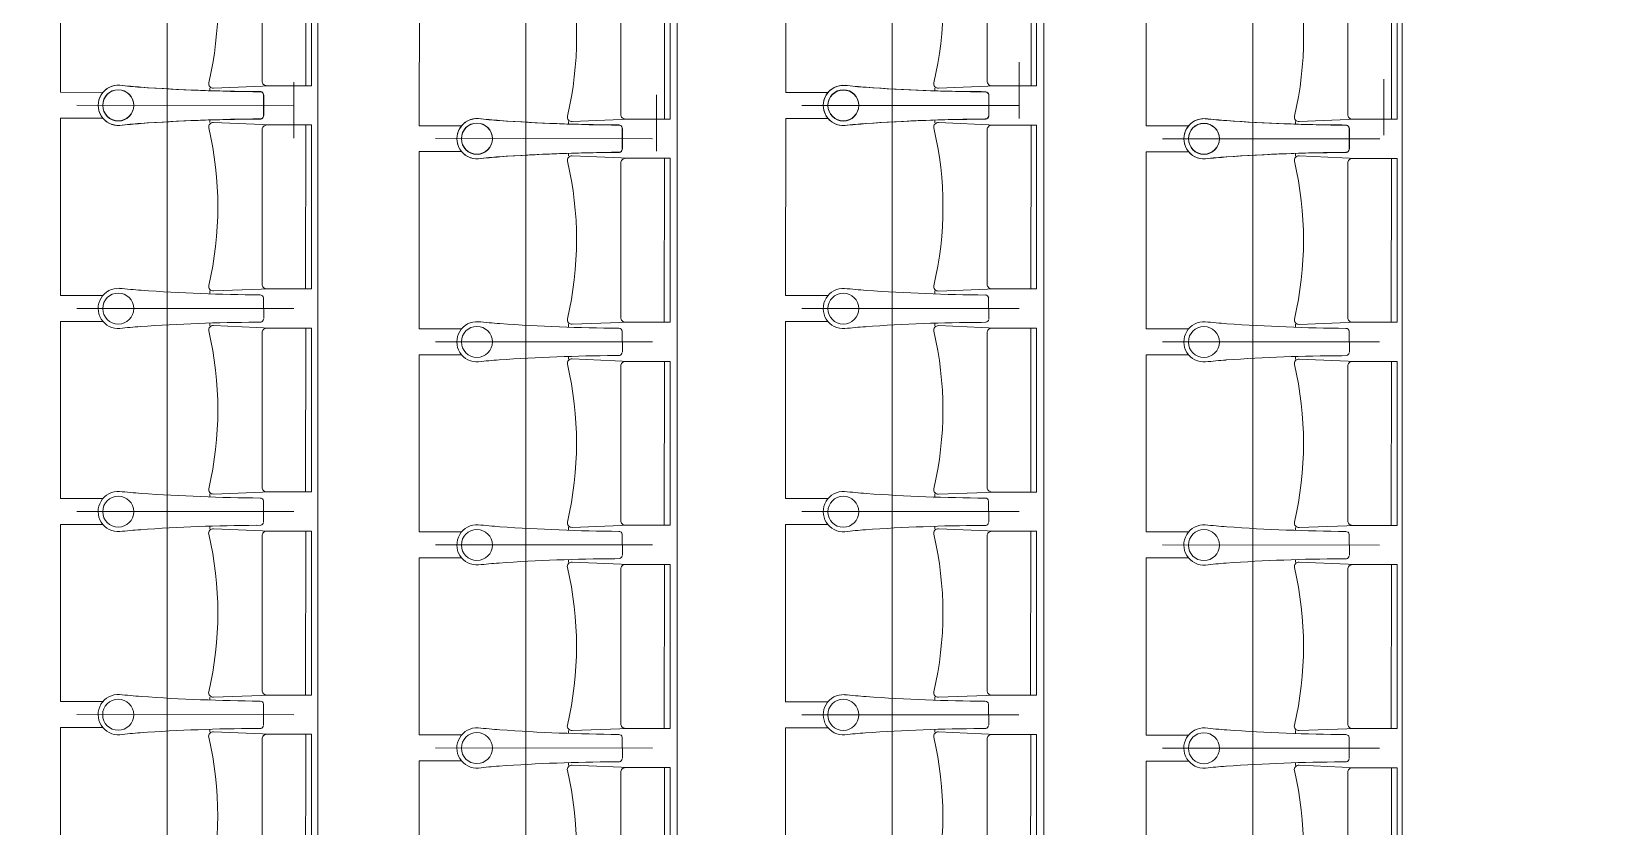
# Model space of a CAD drawing. Header units: millimetres. Extents: x 586 to 1010, y 369 to 668.
# Drawn here: x 694.393 to 698.716, y 502.764 to 504.952 of the extents above; entities that cross this region are included whole.
import ezdxf

# ---------------------------------------------------------------- set-up
doc = ezdxf.new("R2010")
doc.units = ezdxf.units.MM
doc.linetypes.add('CENTER', pattern=[2, 1.25, -0.25, 0.25, -0.25])
doc.linetypes.add('DASHED', pattern=[0.75, 0.5, -0.25])
doc.layers.add('plan line', color=7, linetype='Continuous', lineweight=15)

msp = doc.modelspace()

# ---------------------------------------------------------------- linework, layer by layer
at = {"color": 254, "lineweight": 25}
for points in [[(671.7124, 620.7085), (706.7355, 621.773), (754.2598, 613.8303), (814.6609, 600.1481), (855.7567, 598.0104), (895.0671, 567.0647), (920.0096, 542.0176), (952.0084, 521.2476), (977.2234, 504.6526), (979.6352, 479.2339), (986.3437, 463.8549), (988.7975, 462.3853)], [(654.944, 595.4717), (670.2671, 587.3174), (714.302, 595.1648), (787.0891, 595.1648), (819.3936, 580.9441), (821.0297, 562.8505), (813.4907, 552.7881), (808.7339, 539.6711), (796.4072, 534.7059), (791.0222, 527.249), (791.0222, 507.547), (797.3007, 476.5274), (814.9752, 463.8897), (836.1481, 474.6816), (874.0221, 478.5878), (885.7286, 462.7333), (863.0042, 436.0794), (845.7887, 420.6845), (845.1044, 408.6747)], [(639.2065, 583.4381), (644.7272, 575.638), (657.7961, 553.4401), (668.4043, 543.9291), (682.5178, 548.7307), (692.9838, 555.4778), (711.9339, 556.5828), (734.3456, 532.1334), (750.593, 477.7475), (754.1369, 444.164), (776.4657, 425.4473), (782.6172, 412.2355)]]:
    msp.add_spline(points, degree=3, dxfattribs=at)
at = {"layer": 'plan line'}
for p, q in [((696.1705, 499.2556), (696.172, 510.2928)), ((698.1669, 499.2407), (698.1684, 510.3072)), ((695.1813, 499.2963), (695.1827, 510.2523)), ((697.1803, 499.2912), (697.1817, 510.2569)), ((694.4735, 504.7843), (694.4736, 505.2716)), ((696.4699, 504.784), (696.47, 505.2713)), ((695.4611, 504.6925), (695.4612, 505.1798)), ((697.4628, 504.6923), (697.4628, 505.1796)), ((697.1124, 504.8669), (697.1124, 504.7123)), ((694.5901, 504.7842), (694.4735, 504.7843)), ((694.8845, 504.796), (694.8845, 504.7887)), ((695.0246, 504.7861), (695.0117, 504.7864)), ((695.116, 504.8125), (695.116, 504.6579)), ((696.8809, 504.7958), (696.8809, 504.7885)), ((697.0209, 504.7859), (697.0081, 504.7861)), ((698.1166, 504.8208), (698.1166, 504.6662)), ((695.0327, 504.7204), (695.0324, 504.7776)), ((695.0327, 504.7765), (695.0324, 504.7193)), ((696.1144, 504.777), (696.1144, 504.6224)), ((696.5865, 504.784), (696.4699, 504.784)), ((697.0291, 504.7201), (697.0288, 504.7773)), ((697.0291, 504.7762), (697.0288, 504.7191)), ((694.5901, 504.7128), (694.4735, 504.7128)), ((694.4735, 504.7128), (694.4735, 504.2255)), ((694.8845, 504.7009), (694.8845, 504.7082)), ((695.0246, 504.7108), (695.0117, 504.7105)), ((695.8721, 504.7043), (695.8721, 504.697)), ((696.4699, 504.7125), (696.4698, 504.2252)), ((696.5865, 504.7125), (696.4699, 504.7125)), ((696.8809, 504.7006), (696.8809, 504.7079)), ((697.0209, 504.7105), (697.0081, 504.7102)), ((697.8738, 504.704), (697.8738, 504.6967)), ((695.5777, 504.6925), (695.4611, 504.6925)), ((696.0122, 504.6944), (695.9993, 504.6946)), ((696.0203, 504.6287), (696.02, 504.6858)), ((696.0203, 504.6847), (696.02, 504.6276)), ((697.5794, 504.6922), (697.4628, 504.6923)), ((698.0138, 504.6941), (698.001, 504.6944)), ((698.0219, 504.6284), (698.0217, 504.6856)), ((698.0219, 504.6845), (698.0217, 504.6273)), ((695.4611, 504.621), (695.461, 504.1337)), ((695.5777, 504.621), (695.4611, 504.621)), ((695.8721, 504.6092), (695.8721, 504.6165)), ((696.0122, 504.619), (695.9993, 504.6188)), ((697.4628, 504.6208), (697.4627, 504.1335)), ((697.5794, 504.6207), (697.4628, 504.6208)), ((697.8738, 504.6089), (697.8738, 504.6162)), ((698.0138, 504.6187), (698.001, 504.6185)), ((694.4735, 504.2255), (694.59, 504.2254)), ((694.8845, 504.2298), (694.8845, 504.2382)), ((696.4698, 504.2252), (696.5864, 504.2252)), ((696.8808, 504.2295), (696.8808, 504.238)), ((695.0326, 504.1616), (695.0324, 504.2188)), ((695.0326, 504.1616), (695.0324, 504.2188)), ((697.029, 504.1613), (697.0287, 504.2185)), ((697.029, 504.1613), (697.0287, 504.2185)), ((694.59, 504.154), (694.4734, 504.154)), ((694.4734, 504.154), (694.4734, 503.6667)), ((694.8845, 504.1421), (694.8845, 504.1494)), ((695.0245, 504.152), (695.0116, 504.1517)), ((695.0245, 504.152), (695.0116, 504.1517)), ((695.8721, 504.1381), (695.8721, 504.1465)), ((696.5864, 504.1537), (696.4698, 504.1537)), ((696.4698, 504.1537), (696.4698, 503.6664)), ((696.8808, 504.1418), (696.8808, 504.1491)), ((697.0209, 504.1517), (697.008, 504.1514)), ((697.0209, 504.1517), (697.008, 504.1514)), ((697.8737, 504.1378), (697.8737, 504.1462)), ((695.461, 504.1337), (695.5776, 504.1337)), ((696.0202, 504.0699), (696.02, 504.127)), ((696.0202, 504.0699), (696.02, 504.127)), ((697.4627, 504.1335), (697.5793, 504.1334)), ((698.0219, 504.0696), (698.0216, 504.1268)), ((698.0219, 504.0696), (698.0216, 504.1268)), ((695.5776, 504.0622), (695.461, 504.0622)), ((695.461, 504.0622), (695.461, 503.5749)), ((695.872, 504.0504), (695.872, 504.0577)), ((696.0121, 504.0602), (695.9992, 504.06)), ((696.0121, 504.0602), (695.9992, 504.06)), ((697.4627, 504.062), (697.4626, 503.5747)), ((697.5793, 504.0619), (697.4627, 504.062)), ((697.8737, 504.0501), (697.8737, 504.0574)), ((698.0137, 504.0599), (698.0009, 504.0597)), ((698.0137, 504.0599), (698.0009, 504.0597)), ((694.4734, 503.6667), (694.59, 503.6666)), ((694.8844, 503.671), (694.8844, 503.6794)), ((696.4698, 503.6664), (696.5863, 503.6664)), ((696.8808, 503.6707), (696.8808, 503.6792)), ((695.0325, 503.6028), (695.0323, 503.66)), ((695.0325, 503.6028), (695.0323, 503.66)), ((697.0289, 503.6025), (697.0287, 503.6597)), ((697.0289, 503.6025), (697.0287, 503.6597)), ((694.4734, 503.5952), (694.4733, 503.1079)), ((694.59, 503.5952), (694.4734, 503.5952)), ((694.8844, 503.5833), (694.8844, 503.5906)), ((695.0244, 503.5932), (695.0116, 503.5929)), ((695.0244, 503.5932), (695.0116, 503.5929)), ((695.461, 503.5749), (695.5776, 503.5749)), ((695.872, 503.5793), (695.872, 503.5877)), ((696.5863, 503.5949), (696.4697, 503.5949)), ((696.4697, 503.5949), (696.4697, 503.1076)), ((696.8808, 503.583), (696.8808, 503.5903)), ((697.0208, 503.5929), (697.0079, 503.5926)), ((697.0208, 503.5929), (697.0079, 503.5926)), ((697.4626, 503.5747), (697.5792, 503.5746)), ((697.8736, 503.579), (697.8736, 503.5874)), ((696.0201, 503.5111), (696.0199, 503.5682)), ((696.0201, 503.5111), (696.0199, 503.5682)), ((698.0218, 503.5108), (698.0215, 503.568)), ((698.0218, 503.5108), (698.0215, 503.568)), ((695.461, 503.5034), (695.4609, 503.0161)), ((695.5776, 503.5034), (695.461, 503.5034)), ((695.872, 503.4916), (695.872, 503.4989)), ((696.012, 503.5014), (695.9992, 503.5012)), ((696.012, 503.5014), (695.9992, 503.5012)), ((697.5792, 503.5031), (697.4626, 503.5032)), ((697.4626, 503.5032), (697.4626, 503.0159)), ((697.8736, 503.4913), (697.8736, 503.4986)), ((698.0137, 503.5011), (698.0008, 503.5009)), ((698.0137, 503.5011), (698.0008, 503.5009)), ((694.4733, 503.1079), (694.5899, 503.1078)), ((694.8843, 503.1122), (694.8843, 503.1206)), ((695.0325, 503.044), (695.0322, 503.1012)), ((695.0325, 503.044), (695.0322, 503.1012)), ((696.4697, 503.1076), (696.5863, 503.1076)), ((696.8807, 503.1119), (696.8807, 503.1204)), ((697.0288, 503.0437), (697.0286, 503.1009)), ((697.0288, 503.0437), (697.0286, 503.1009)), ((694.4733, 503.0364), (694.4732, 502.5491)), ((694.5899, 503.0364), (694.4733, 503.0364)), ((694.8843, 503.0245), (694.8843, 503.0318)), ((695.0243, 503.0344), (695.0115, 503.0341)), ((695.0243, 503.0344), (695.0115, 503.0341)), ((695.4609, 503.0161), (695.5775, 503.0161)), ((695.8719, 503.0205), (695.8719, 503.0289)), ((696.4697, 503.0361), (696.4696, 502.5488)), ((696.5863, 503.0361), (696.4697, 503.0361)), ((696.8807, 503.0242), (696.8807, 503.0315)), ((697.0207, 503.0341), (697.0079, 503.0338)), ((697.0207, 503.0341), (697.0079, 503.0338)), ((697.4626, 503.0159), (697.5791, 503.0158)), ((697.8736, 503.0202), (697.8736, 503.0286)), ((696.0201, 502.9523), (696.0198, 503.0094)), ((696.0201, 502.9523), (696.0198, 503.0094)), ((698.0217, 502.952), (698.0215, 503.0092)), ((698.0217, 502.952), (698.0215, 503.0092)), ((695.4609, 502.9446), (695.4608, 502.4573)), ((695.5775, 502.9446), (695.4609, 502.9446)), ((695.8719, 502.9328), (695.8719, 502.9401)), ((696.0119, 502.9426), (695.9991, 502.9424)), ((696.0119, 502.9426), (695.9991, 502.9424)), ((697.5791, 502.9443), (697.4625, 502.9444)), ((697.4625, 502.9444), (697.4625, 502.4571)), ((697.8736, 502.9325), (697.8736, 502.9398)), ((698.0136, 502.9423), (698.0007, 502.9421)), ((698.0136, 502.9423), (698.0007, 502.9421))]:
    msp.add_line(p, q, dxfattribs=at)
at = {"layer": 'plan line', "linetype": 'DASHED', "ltscale": 3}
for p, q in [((694.767, 504.703), (694.7671, 505.3526)), ((696.7634, 504.7028), (696.7635, 505.3523)), ((695.7546, 504.6113), (695.7547, 505.2608)), ((697.7563, 504.611), (697.7564, 505.2606)), ((694.7671, 504.7939), (694.767, 504.1444)), ((696.7634, 504.7937), (696.7633, 504.1441)), ((695.7546, 504.7022), (695.7546, 504.0526)), ((697.7563, 504.7019), (697.7562, 504.0524)), ((694.767, 504.2351), (694.7669, 503.5856)), ((696.7634, 504.2349), (696.7633, 503.5853)), ((695.7546, 504.1434), (695.7545, 503.4938)), ((697.7562, 504.1431), (697.7561, 503.4936)), ((694.7669, 503.6763), (694.7668, 503.0268)), ((696.7633, 503.6761), (696.7632, 503.0265)), ((695.7545, 503.5846), (695.7544, 502.935)), ((697.7562, 503.5843), (697.7561, 502.9348)), ((694.7668, 503.1175), (694.7667, 502.468)), ((696.7632, 503.1173), (696.7631, 502.4677)), ((695.7544, 503.0258), (695.7543, 502.3762)), ((697.7561, 503.0255), (697.756, 502.376))]:
    msp.add_line(p, q, dxfattribs=at)
at = {"layer": 'plan line', "linetype": 'CENTER', "ltscale": 3}
for p, q in [((695.116, 504.7484), (694.5181, 504.7485)), ((695.116, 504.7484), (694.5181, 504.7485)), ((697.1124, 504.7482), (696.5145, 504.7482)), ((697.1124, 504.7482), (696.5145, 504.7482)), ((696.1036, 504.6567), (695.5057, 504.6568)), ((696.1036, 504.6567), (695.5057, 504.6568)), ((698.1053, 504.6564), (697.5073, 504.6565)), ((698.1053, 504.6564), (697.5073, 504.6565)), ((695.1159, 504.1896), (694.518, 504.1897)), ((695.1159, 504.1896), (694.518, 504.1897)), ((697.1123, 504.1894), (696.5144, 504.1894)), ((697.1123, 504.1894), (696.5144, 504.1894)), ((696.1035, 504.0979), (695.5056, 504.098)), ((696.1035, 504.0979), (695.5056, 504.098)), ((698.1052, 504.0976), (697.5073, 504.0977)), ((698.1052, 504.0976), (697.5073, 504.0977)), ((695.1159, 503.6308), (694.5179, 503.6309)), ((695.1159, 503.6308), (694.5179, 503.6309)), ((697.1123, 503.6306), (696.5143, 503.6306)), ((697.1123, 503.6306), (696.5143, 503.6306)), ((696.1035, 503.5391), (695.5055, 503.5392)), ((696.1035, 503.5391), (695.5055, 503.5392)), ((698.1051, 503.5388), (697.5072, 503.5389)), ((698.1051, 503.5388), (697.5072, 503.5389)), ((695.1158, 503.072), (694.5179, 503.0721)), ((695.1158, 503.072), (694.5179, 503.0721)), ((697.1122, 503.0718), (696.5142, 503.0718)), ((697.1122, 503.0718), (696.5142, 503.0718)), ((696.1034, 502.9803), (695.5055, 502.9804)), ((696.1034, 502.9803), (695.5055, 502.9804)), ((698.105, 502.98), (697.5071, 502.9801)), ((698.105, 502.98), (697.5071, 502.9801))]:
    msp.add_line(p, q, dxfattribs=at)
at = {"layer": 'plan line'}
for points in [[(695.0527, 505.2532), (694.8944, 505.2591, 0.474715), (694.8815, 505.2444, -0.115865), (694.8814, 504.8103, 0.474715), (694.8944, 504.7956), (695.0526, 504.8024)], [(695.1482, 505.2532), (695.0412, 505.2532, 0.414214), (695.0285, 505.2405), (695.0285, 504.8151, 0.414214), (695.0412, 504.8024), (695.1489, 504.8024), (695.1482, 505.2532)], [(697.049, 505.253), (696.8908, 505.2588, 0.474715), (696.8778, 505.2441, -0.115865), (696.8778, 504.8101, 0.474715), (696.8907, 504.7953), (697.049, 504.8022)], [(697.1446, 505.2529), (697.0376, 505.253, 0.414214), (697.0249, 505.2403), (697.0248, 504.8149, 0.414214), (697.0375, 504.8022), (697.1453, 504.8021), (697.1446, 505.2529)], [(696.0403, 505.1615), (695.882, 505.1674, 0.474715), (695.8691, 505.1526, -0.115865), (695.869, 504.7186, 0.474715), (695.882, 504.7038), (696.0402, 504.7107)], [(696.1358, 505.1615), (696.0288, 505.1615, 0.414214), (696.0161, 505.1488), (696.0161, 504.7234, 0.414214), (696.0288, 504.7107), (696.1365, 504.7106), (696.1358, 505.1615)], [(698.0419, 505.1612), (697.8837, 505.1671, 0.474715), (697.8707, 505.1524, -0.115865), (697.8707, 504.7183, 0.474715), (697.8836, 504.7036), (698.0419, 504.7104)], [(698.1375, 505.1612), (698.0305, 505.1612, 0.414214), (698.0178, 505.1485), (698.0177, 504.7231, 0.414214), (698.0304, 504.7104), (698.1382, 504.7104), (698.1375, 505.1612)], [(695.0525, 504.2436), (694.8943, 504.2378, -0.474715), (694.8813, 504.2525, 0.115865), (694.8814, 504.6866, -0.474715), (694.8944, 504.7013), (695.0526, 504.6944)], [(697.0489, 504.2434), (696.8907, 504.2375, -0.474715), (696.8777, 504.2523, 0.115865), (696.8778, 504.6863, -0.474715), (696.8907, 504.7011), (697.049, 504.6942)], [(695.1481, 504.2436), (695.0411, 504.2436, -0.414214), (695.0284, 504.2563), (695.0284, 504.6817, -0.414214), (695.0411, 504.6944), (695.1489, 504.6945), (695.1481, 504.2436)], [(697.1445, 504.2434), (697.0375, 504.2434, -0.414214), (697.0248, 504.2561), (697.0248, 504.6815, -0.414214), (697.0375, 504.6942), (697.1453, 504.6942), (697.1445, 504.2434)], [(696.0401, 504.1519), (695.8819, 504.1461, -0.474715), (695.8689, 504.1608, 0.115865), (695.869, 504.5949, -0.474715), (695.8819, 504.6096), (696.0402, 504.6027)], [(696.1357, 504.1519), (696.0287, 504.1519, -0.414214), (696.016, 504.1646), (696.016, 504.59, -0.414214), (696.0287, 504.6027), (696.1365, 504.6027), (696.1357, 504.1519)], [(698.0418, 504.1516), (697.8835, 504.1458, -0.474715), (697.8706, 504.1605, 0.115865), (697.8706, 504.5946, -0.474715), (697.8836, 504.6093), (698.0418, 504.6024)], [(698.1373, 504.1516), (698.0303, 504.1516, -0.414214), (698.0176, 504.1643), (698.0177, 504.5897, -0.414214), (698.0304, 504.6024), (698.1382, 504.6025), (698.1373, 504.1516)], [(695.0525, 503.6848), (694.8942, 503.679, -0.474715), (694.8813, 503.6937, 0.115865), (694.8813, 504.1278, -0.474715), (694.8943, 504.1425), (695.0525, 504.1356)], [(697.0488, 503.6846), (696.8906, 503.6787, -0.474715), (696.8776, 503.6935, 0.115865), (696.8777, 504.1275, -0.474715), (696.8907, 504.1423), (697.0489, 504.1354)], [(695.148, 503.6848), (695.041, 503.6848, -0.414214), (695.0283, 503.6975), (695.0284, 504.1229, -0.414214), (695.0411, 504.1356), (695.1488, 504.1357), (695.148, 503.6848)], [(697.1444, 503.6846), (697.0374, 503.6846, -0.414214), (697.0247, 503.6973), (697.0247, 504.1227, -0.414214), (697.0374, 504.1354), (697.1452, 504.1354), (697.1444, 503.6846)], [(696.0401, 503.5931), (695.8818, 503.5873, -0.474715), (695.8689, 503.602, 0.115865), (695.8689, 504.0361, -0.474715), (695.8819, 504.0508), (696.0401, 504.0439)], [(698.0417, 503.5928), (697.8835, 503.587, -0.474715), (697.8705, 503.6017, 0.115865), (697.8706, 504.0358, -0.474715), (697.8835, 504.0505), (698.0418, 504.0436)], [(696.1356, 503.5931), (696.0286, 503.5931, -0.414214), (696.0159, 503.6058), (696.016, 504.0312, -0.414214), (696.0287, 504.0439), (696.1364, 504.0439), (696.1356, 503.5931)], [(698.1373, 503.5928), (698.0303, 503.5928, -0.414214), (698.0176, 503.6055), (698.0176, 504.0309, -0.414214), (698.0303, 504.0436), (698.1381, 504.0437), (698.1373, 503.5928)], [(695.0524, 503.126), (694.8941, 503.1202, -0.474715), (694.8812, 503.1349, 0.115865), (694.8812, 503.569, -0.474715), (694.8942, 503.5837), (695.0524, 503.5768)], [(695.148, 503.126), (695.0409, 503.126, -0.414214), (695.0282, 503.1387), (695.0283, 503.5641, -0.414214), (695.041, 503.5768), (695.1488, 503.5769), (695.148, 503.126)], [(697.0488, 503.1258), (696.8905, 503.1199, -0.474715), (696.8776, 503.1347, 0.115865), (696.8776, 503.5687, -0.474715), (696.8906, 503.5835), (697.0488, 503.5766)], [(697.1443, 503.1258), (697.0373, 503.1258, -0.414214), (697.0246, 503.1385), (697.0247, 503.5639, -0.414214), (697.0374, 503.5766), (697.1451, 503.5766), (697.1443, 503.1258)], [(696.04, 503.0343), (695.8817, 503.0285, -0.474715), (695.8688, 503.0432, 0.115865), (695.8688, 503.4773, -0.474715), (695.8818, 503.492), (696.04, 503.4851)], [(698.0416, 503.034), (697.8834, 503.0282, -0.474715), (697.8704, 503.0429, 0.115865), (697.8705, 503.477, -0.474715), (697.8835, 503.4917), (698.0417, 503.4848)], [(696.1355, 503.0343), (696.0285, 503.0343, -0.414214), (696.0158, 503.047), (696.0159, 503.4724, -0.414214), (696.0286, 503.4851), (696.1364, 503.4851), (696.1355, 503.0343)], [(698.1372, 503.034), (698.0302, 503.034, -0.414214), (698.0175, 503.0467), (698.0175, 503.4721, -0.414214), (698.0302, 503.4848), (698.138, 503.4849), (698.1372, 503.034)], [(695.0523, 502.5672), (694.8941, 502.5614, -0.474715), (694.8811, 502.5761, 0.115865), (694.8812, 503.0102, -0.474715), (694.8941, 503.0249), (695.0524, 503.018)], [(695.1479, 502.5672), (695.0409, 502.5672, -0.414214), (695.0282, 502.5799), (695.0282, 503.0053, -0.414214), (695.0409, 503.018), (695.1487, 503.0181), (695.1479, 502.5672)], [(697.0487, 502.567), (696.8904, 502.5611, -0.474715), (696.8775, 502.5759, 0.115865), (696.8775, 503.0099, -0.474715), (696.8905, 503.0247), (697.0487, 503.0178)], [(697.1443, 502.567), (697.0372, 502.567, -0.414214), (697.0245, 502.5797), (697.0246, 503.0051, -0.414214), (697.0373, 503.0178), (697.1451, 503.0178), (697.1443, 502.567)], [(696.0399, 502.4755), (695.8817, 502.4697, -0.474715), (695.8687, 502.4844, 0.115865), (695.8688, 502.9185, -0.474715), (695.8817, 502.9332), (696.04, 502.9263)], [(696.1355, 502.4755), (696.0285, 502.4755, -0.414214), (696.0158, 502.4882), (696.0158, 502.9136, -0.414214), (696.0285, 502.9263), (696.1363, 502.9263), (696.1355, 502.4755)], [(698.0416, 502.4752), (697.8833, 502.4694, -0.474715), (697.8704, 502.4841, 0.115865), (697.8704, 502.9182, -0.474715), (697.8834, 502.9329), (698.0416, 502.926)], [(698.1371, 502.4752), (698.0301, 502.4752, -0.414214), (698.0174, 502.4879), (698.0175, 502.9133, -0.414214), (698.0302, 502.926), (698.1379, 502.9261), (698.1371, 502.4752)]]:
    msp.add_lwpolyline(points, format="xyb", dxfattribs=at)
for points in [[(695.1642, 505.2532), (695.1642, 504.8024), (695.1489, 504.8024), (695.1482, 505.2532), (695.1642, 505.2532)], [(697.1606, 505.2529), (697.1606, 504.8021), (697.1453, 504.8021), (697.1446, 505.2529), (697.1606, 505.2529)], [(696.1518, 505.1615), (696.1518, 504.7106), (696.1365, 504.7106), (696.1358, 505.1615), (696.1518, 505.1615)], [(698.1535, 505.1612), (698.1534, 504.7104), (698.1382, 504.7104), (698.1375, 505.1612), (698.1535, 505.1612)], [(695.1641, 504.2436), (695.1642, 504.6945), (695.1489, 504.6945), (695.1481, 504.2436), (695.1641, 504.2436)], [(697.1605, 504.2434), (697.1605, 504.6942), (697.1453, 504.6942), (697.1445, 504.2434), (697.1605, 504.2434)], [(696.1517, 504.1519), (696.1518, 504.6027), (696.1365, 504.6027), (696.1357, 504.1519), (696.1517, 504.1519)], [(698.1533, 504.1516), (698.1534, 504.6025), (698.1382, 504.6025), (698.1373, 504.1516), (698.1533, 504.1516)], [(695.164, 503.6848), (695.1641, 504.1357), (695.1488, 504.1357), (695.148, 503.6848), (695.164, 503.6848)], [(697.1604, 503.6846), (697.1605, 504.1354), (697.1452, 504.1354), (697.1444, 503.6846), (697.1604, 503.6846)], [(696.1516, 503.5931), (696.1517, 504.0439), (696.1364, 504.0439), (696.1356, 503.5931), (696.1516, 503.5931)], [(698.1533, 503.5928), (698.1533, 504.0437), (698.1381, 504.0437), (698.1373, 503.5928), (698.1533, 503.5928)], [(695.164, 503.126), (695.164, 503.5769), (695.1488, 503.5769), (695.148, 503.126), (695.164, 503.126)], [(697.1603, 503.1258), (697.1604, 503.5766), (697.1451, 503.5766), (697.1443, 503.1258), (697.1603, 503.1258)], [(696.1515, 503.0343), (696.1516, 503.4851), (696.1364, 503.4851), (696.1355, 503.0343), (696.1515, 503.0343)], [(698.1532, 503.034), (698.1533, 503.4849), (698.138, 503.4849), (698.1372, 503.034), (698.1532, 503.034)], [(695.1639, 502.5672), (695.1639, 503.0181), (695.1487, 503.0181), (695.1479, 502.5672), (695.1639, 502.5672)], [(697.1603, 502.567), (697.1603, 503.0178), (697.1451, 503.0178), (697.1443, 502.567), (697.1603, 502.567)], [(696.1515, 502.4755), (696.1515, 502.9263), (696.1363, 502.9263), (696.1355, 502.4755), (696.1515, 502.4755)], [(698.1531, 502.4752), (698.1532, 502.9261), (698.1379, 502.9261), (698.1371, 502.4752), (698.1531, 502.4752)]]:
    msp.add_lwpolyline(points, dxfattribs=at)
for centre in [(694.6322, 504.7488), (694.6322, 504.7481), (696.6286, 504.7486), (696.6286, 504.7479), (695.6198, 504.6571), (695.6198, 504.6564), (697.6215, 504.6568), (697.6215, 504.6561), (694.6322, 504.1893), (694.6322, 504.1893), (696.6285, 504.1891), (696.6285, 504.1891), (695.6198, 504.0976), (695.6198, 504.0976), (697.6214, 504.0973), (697.6214, 504.0973), (694.6321, 503.6305), (694.6321, 503.6305), (696.6285, 503.6303), (696.6285, 503.6303), (695.6197, 503.5388), (695.6197, 503.5388), (697.6213, 503.5385), (697.6213, 503.5385), (694.632, 503.0717), (694.632, 503.0717), (696.6284, 503.0715), (696.6284, 503.0715), (695.6196, 502.98), (695.6196, 502.98), (697.6213, 502.9797), (697.6213, 502.9797)]:
    msp.add_circle(centre, 0.0427, dxfattribs=at)
for centre, radius, start, end in [((694.6324, 504.7485), 0.0554, 85.4444, 273.4868), ((694.6324, 504.7485), 0.0554, 86.4981, 274.5405), ((695.0182, 508.7406), 3.9554, 264.4519, 265.32), ((694.7588, 505.7909), 0.9947, 262.9572, 266.22), ((695.0402, 509.7829), 4.9966, 266.0182, 269.6738), ((695.0663, 510.1142), 5.3287, 266.0094, 269.533), ((695.0229, 504.776), 0.00967, 9.1663, 90.6168), ((695.0232, 504.7769), 0.00935, 8.4308, 81.5541), ((696.6288, 504.7482), 0.0554, 85.4444, 273.4868), ((696.6288, 504.7482), 0.0554, 86.4981, 274.5405), ((697.0146, 508.7403), 3.9554, 264.4519, 265.32), ((696.7552, 505.7907), 0.9947, 262.9572, 266.22), ((697.0365, 509.7826), 4.9966, 266.0182, 269.6738), ((697.0627, 510.1139), 5.3287, 266.0094, 269.533), ((697.0193, 504.7758), 0.00967, 9.1663, 90.6168), ((697.0196, 504.7766), 0.00935, 8.4308, 81.5541), ((695.0172, 500.7563), 3.9554, 94.6649, 95.533), ((694.7585, 503.706), 0.9947, 93.7648, 97.0276), ((695.0388, 499.714), 4.9966, 90.3111, 93.9667), ((695.0649, 499.3827), 5.3287, 90.4519, 93.9755), ((695.0229, 504.7209), 0.00967, 269.3681, 350.8186), ((695.0232, 504.72), 0.00935, 278.4308, 351.5541), ((695.62, 504.6567), 0.0554, 85.4444, 273.4868), ((695.62, 504.6567), 0.0554, 86.4981, 274.5405), ((696.0058, 508.6489), 3.9554, 264.4519, 265.32), ((695.7464, 505.6992), 0.9947, 262.9572, 266.22), ((696.0278, 509.6912), 4.9966, 266.0182, 269.6738), ((696.0539, 510.0225), 5.3287, 266.0094, 269.533), ((697.0135, 500.756), 3.9554, 94.6649, 95.533), ((696.7549, 503.7057), 0.9947, 93.7648, 97.0276), ((697.0352, 499.7137), 4.9966, 90.3111, 93.9667), ((697.0613, 499.3824), 5.3287, 90.4519, 93.9755), ((697.0193, 504.7206), 0.00967, 269.3681, 350.8186), ((697.0196, 504.7197), 0.00935, 278.4308, 351.5541), ((697.6217, 504.6565), 0.0554, 85.4444, 273.4868), ((697.6217, 504.6565), 0.0554, 86.4981, 274.5405), ((698.0075, 508.6486), 3.9554, 264.4519, 265.32), ((697.748, 505.6989), 0.9947, 262.9572, 266.22), ((698.0294, 509.6909), 4.9966, 266.0182, 269.6738), ((698.0556, 510.0222), 5.3287, 266.0094, 269.533), ((696.0105, 504.6843), 0.00967, 9.1663, 90.6168), ((696.0108, 504.6851), 0.00935, 8.4308, 81.5541), ((698.0121, 504.684), 0.00967, 9.1663, 90.6168), ((698.0124, 504.6849), 0.00935, 8.4308, 81.5541), ((696.0264, 499.6222), 4.9966, 90.3111, 93.9667), ((696.0525, 499.2909), 5.3287, 90.4519, 93.9755), ((696.0105, 504.6291), 0.00967, 269.3681, 350.8186), ((696.0108, 504.6283), 0.00935, 278.4308, 351.5541), ((698.0281, 499.622), 4.9966, 90.3111, 93.9667), ((698.0542, 499.2907), 5.3287, 90.4519, 93.9755), ((698.0121, 504.6289), 0.00967, 269.3681, 350.8186), ((698.0124, 504.628), 0.00935, 278.4308, 351.5541), ((696.0047, 500.6645), 3.9554, 94.6649, 95.533), ((695.7461, 503.6143), 0.9947, 93.7648, 97.0276), ((698.0064, 500.6643), 3.9554, 94.6649, 95.533), ((697.7478, 503.614), 0.9947, 93.7648, 97.0276), ((694.6323, 504.1897), 0.0554, 86.4981, 274.5405), ((694.6323, 504.1897), 0.0554, 86.4981, 274.5405), ((695.0181, 508.1818), 3.9554, 264.4519, 265.32), ((695.0181, 508.1818), 3.9554, 264.4519, 265.32), ((695.0663, 509.5554), 5.3287, 266.0094, 269.533), ((695.0663, 509.5554), 5.3287, 266.0094, 269.533), ((695.0228, 504.2172), 0.00967, 9.1663, 90.6168), ((695.0228, 504.2172), 0.00967, 9.1663, 90.6168), ((696.6287, 504.1894), 0.0554, 86.4981, 274.5405), ((696.6287, 504.1894), 0.0554, 86.4981, 274.5405), ((697.0145, 508.1815), 3.9554, 264.4519, 265.32), ((697.0145, 508.1815), 3.9554, 264.4519, 265.32), ((697.0626, 509.5551), 5.3287, 266.0094, 269.533), ((697.0626, 509.5551), 5.3287, 266.0094, 269.533), ((697.0192, 504.217), 0.00967, 9.1663, 90.6168), ((697.0192, 504.217), 0.00967, 9.1663, 90.6168), ((694.7584, 503.1472), 0.9947, 93.7648, 97.0276), ((694.7584, 503.1472), 0.9947, 93.7648, 97.0276), ((695.0388, 499.1552), 4.9966, 90.3111, 93.9667), ((695.0388, 499.1552), 4.9966, 90.3111, 93.9667), ((695.0231, 504.1612), 0.00935, 278.4308, 351.5541), ((695.0231, 504.1612), 0.00935, 278.4308, 351.5541), ((695.6199, 504.0979), 0.0554, 86.4981, 274.5405), ((695.6199, 504.0979), 0.0554, 86.4981, 274.5405), ((696.0057, 508.0901), 3.9554, 264.4519, 265.32), ((696.0057, 508.0901), 3.9554, 264.4519, 265.32), ((696.0539, 509.4637), 5.3287, 266.0094, 269.533), ((696.0539, 509.4637), 5.3287, 266.0094, 269.533), ((696.7548, 503.1469), 0.9947, 93.7648, 97.0276), ((696.7548, 503.1469), 0.9947, 93.7648, 97.0276), ((697.0351, 499.1549), 4.9966, 90.3111, 93.9667), ((697.0351, 499.1549), 4.9966, 90.3111, 93.9667), ((697.0195, 504.1609), 0.00935, 278.4308, 351.5541), ((697.0195, 504.1609), 0.00935, 278.4308, 351.5541), ((697.6216, 504.0977), 0.0554, 86.4981, 274.5405), ((697.6216, 504.0977), 0.0554, 86.4981, 274.5405), ((698.0074, 508.0898), 3.9554, 264.4519, 265.32), ((698.0074, 508.0898), 3.9554, 264.4519, 265.32), ((698.0555, 509.4634), 5.3287, 266.0094, 269.533), ((698.0555, 509.4634), 5.3287, 266.0094, 269.533), ((696.0104, 504.1255), 0.00967, 9.1663, 90.6168), ((696.0104, 504.1255), 0.00967, 9.1663, 90.6168), ((698.0121, 504.1252), 0.00967, 9.1663, 90.6168), ((698.0121, 504.1252), 0.00967, 9.1663, 90.6168), ((696.0264, 499.0634), 4.9966, 90.3111, 93.9667), ((696.0264, 499.0634), 4.9966, 90.3111, 93.9667), ((696.0107, 504.0695), 0.00935, 278.4308, 351.5541), ((696.0107, 504.0695), 0.00935, 278.4308, 351.5541), ((698.028, 499.0632), 4.9966, 90.3111, 93.9667), ((698.028, 499.0632), 4.9966, 90.3111, 93.9667), ((698.0124, 504.0692), 0.00935, 278.4308, 351.5541), ((698.0124, 504.0692), 0.00935, 278.4308, 351.5541), ((695.746, 503.0555), 0.9947, 93.7648, 97.0276), ((695.746, 503.0555), 0.9947, 93.7648, 97.0276), ((697.7477, 503.0552), 0.9947, 93.7648, 97.0276), ((697.7477, 503.0552), 0.9947, 93.7648, 97.0276), ((694.6323, 503.6309), 0.0554, 86.4981, 274.5405), ((694.6323, 503.6309), 0.0554, 86.4981, 274.5405), ((695.0181, 507.623), 3.9554, 264.4519, 265.32), ((695.0181, 507.623), 3.9554, 264.4519, 265.32), ((695.0662, 508.9966), 5.3287, 266.0094, 269.533), ((695.0662, 508.9966), 5.3287, 266.0094, 269.533), ((695.0227, 503.6584), 0.00967, 9.1663, 90.6168), ((695.0227, 503.6584), 0.00967, 9.1663, 90.6168), ((696.6286, 503.6306), 0.0554, 86.4981, 274.5405), ((696.6286, 503.6306), 0.0554, 86.4981, 274.5405), ((697.0144, 507.6227), 3.9554, 264.4519, 265.32), ((697.0144, 507.6227), 3.9554, 264.4519, 265.32), ((697.0626, 508.9963), 5.3287, 266.0094, 269.533), ((697.0626, 508.9963), 5.3287, 266.0094, 269.533), ((697.0191, 503.6582), 0.00967, 9.1663, 90.6168), ((697.0191, 503.6582), 0.00967, 9.1663, 90.6168), ((694.7584, 502.5884), 0.9947, 93.7648, 97.0276), ((694.7584, 502.5884), 0.9947, 93.7648, 97.0276), ((695.0387, 498.5964), 4.9966, 90.3111, 93.9667), ((695.0387, 498.5964), 4.9966, 90.3111, 93.9667), ((695.023, 503.6024), 0.00935, 278.4308, 351.5541), ((695.023, 503.6024), 0.00935, 278.4308, 351.5541), ((695.6199, 503.5391), 0.0554, 86.4981, 274.5405), ((695.6199, 503.5391), 0.0554, 86.4981, 274.5405), ((696.0057, 507.5313), 3.9554, 264.4519, 265.32), ((696.0057, 507.5313), 3.9554, 264.4519, 265.32), ((696.0538, 508.9049), 5.3287, 266.0094, 269.533), ((696.0538, 508.9049), 5.3287, 266.0094, 269.533), ((696.0103, 503.5667), 0.00967, 9.1663, 90.6168), ((696.0103, 503.5667), 0.00967, 9.1663, 90.6168), ((696.7547, 502.5881), 0.9947, 93.7648, 97.0276), ((696.7547, 502.5881), 0.9947, 93.7648, 97.0276), ((697.0351, 498.5961), 4.9966, 90.3111, 93.9667), ((697.0351, 498.5961), 4.9966, 90.3111, 93.9667), ((697.0194, 503.6021), 0.00935, 278.4308, 351.5541), ((697.0194, 503.6021), 0.00935, 278.4308, 351.5541), ((697.6215, 503.5389), 0.0554, 86.4981, 274.5405), ((697.6215, 503.5389), 0.0554, 86.4981, 274.5405), ((698.0073, 507.531), 3.9554, 264.4519, 265.32), ((698.0073, 507.531), 3.9554, 264.4519, 265.32), ((698.0554, 508.9046), 5.3287, 266.0094, 269.533), ((698.0554, 508.9046), 5.3287, 266.0094, 269.533), ((698.012, 503.5664), 0.00967, 9.1663, 90.6168), ((698.012, 503.5664), 0.00967, 9.1663, 90.6168), ((695.746, 502.4967), 0.9947, 93.7648, 97.0276), ((695.746, 502.4967), 0.9947, 93.7648, 97.0276), ((696.0263, 498.5046), 4.9966, 90.3111, 93.9667), ((696.0263, 498.5046), 4.9966, 90.3111, 93.9667), ((696.0106, 503.5107), 0.00935, 278.4308, 351.5541), ((696.0106, 503.5107), 0.00935, 278.4308, 351.5541), ((697.7476, 502.4964), 0.9947, 93.7648, 97.0276), ((697.7476, 502.4964), 0.9947, 93.7648, 97.0276), ((698.0279, 498.5044), 4.9966, 90.3111, 93.9667), ((698.0279, 498.5044), 4.9966, 90.3111, 93.9667), ((698.0123, 503.5104), 0.00935, 278.4308, 351.5541), ((698.0123, 503.5104), 0.00935, 278.4308, 351.5541), ((694.6322, 503.0721), 0.0554, 86.4981, 274.5405), ((694.6322, 503.0721), 0.0554, 86.4981, 274.5405), ((695.018, 507.0642), 3.9554, 264.4519, 265.32), ((695.018, 507.0642), 3.9554, 264.4519, 265.32), ((695.0661, 508.4378), 5.3287, 266.0094, 269.533), ((695.0661, 508.4378), 5.3287, 266.0094, 269.533), ((695.0227, 503.0996), 0.00967, 9.1663, 90.6168), ((695.0227, 503.0996), 0.00967, 9.1663, 90.6168), ((696.6286, 503.0718), 0.0554, 86.4981, 274.5405), ((696.6286, 503.0718), 0.0554, 86.4981, 274.5405), ((697.0144, 507.0639), 3.9554, 264.4519, 265.32), ((697.0144, 507.0639), 3.9554, 264.4519, 265.32), ((697.0625, 508.4375), 5.3287, 266.0094, 269.533), ((697.0625, 508.4375), 5.3287, 266.0094, 269.533), ((697.019, 503.0994), 0.00967, 9.1663, 90.6168), ((697.0191, 503.0994), 0.00967, 9.1663, 90.6168), ((694.7583, 502.0296), 0.9947, 93.7648, 97.0276), ((694.7583, 502.0296), 0.9947, 93.7648, 97.0276), ((695.0386, 498.0376), 4.9966, 90.3111, 93.9667), ((695.0386, 498.0376), 4.9966, 90.3111, 93.9667), ((695.023, 503.0436), 0.00935, 278.4308, 351.5541), ((695.023, 503.0436), 0.00935, 278.4308, 351.5541), ((695.6198, 502.9803), 0.0554, 86.4981, 274.5405), ((695.6198, 502.9803), 0.0554, 86.4981, 274.5405), ((696.0056, 506.9725), 3.9554, 264.4519, 265.32), ((696.0056, 506.9725), 3.9554, 264.4519, 265.32), ((696.0537, 508.3461), 5.3287, 266.0094, 269.533), ((696.0537, 508.3461), 5.3287, 266.0094, 269.533), ((696.0103, 503.0079), 0.00967, 9.1663, 90.6168), ((696.0103, 503.0079), 0.00967, 9.1663, 90.6168), ((696.7547, 502.0293), 0.9947, 93.7648, 97.0276), ((696.7547, 502.0293), 0.9947, 93.7648, 97.0276), ((697.035, 498.0373), 4.9966, 90.3111, 93.9667), ((697.035, 498.0373), 4.9966, 90.3111, 93.9667), ((697.0193, 503.0433), 0.00935, 278.4308, 351.5541), ((697.0193, 503.0433), 0.00935, 278.4308, 351.5541), ((697.6214, 502.9801), 0.0554, 86.4981, 274.5405), ((697.6214, 502.9801), 0.0554, 86.4981, 274.5405), ((698.0072, 506.9722), 3.9554, 264.4519, 265.32), ((698.0072, 506.9722), 3.9554, 264.4519, 265.32), ((698.0554, 508.3458), 5.3287, 266.0094, 269.533), ((698.0554, 508.3458), 5.3287, 266.0094, 269.533), ((698.0119, 503.0076), 0.00967, 9.1663, 90.6168), ((698.0119, 503.0076), 0.00967, 9.1663, 90.6168), ((695.7459, 501.9379), 0.9947, 93.7648, 97.0276), ((695.7459, 501.9379), 0.9947, 93.7648, 97.0276), ((696.0262, 497.9458), 4.9966, 90.3111, 93.9667), ((696.0262, 497.9458), 4.9966, 90.3111, 93.9667), ((696.0106, 502.9519), 0.00935, 278.4308, 351.5541), ((696.0106, 502.9519), 0.00935, 278.4308, 351.5541), ((697.7475, 501.9376), 0.9947, 93.7648, 97.0276), ((697.7475, 501.9376), 0.9947, 93.7648, 97.0276), ((698.0279, 497.9456), 4.9966, 90.3111, 93.9667), ((698.0279, 497.9456), 4.9966, 90.3111, 93.9667), ((698.0122, 502.9516), 0.00935, 278.4308, 351.5541), ((698.0122, 502.9516), 0.00935, 278.4308, 351.5541)]:
    msp.add_arc(centre, radius, start, end, dxfattribs=at)

doc.saveas('drawing.dxf')
